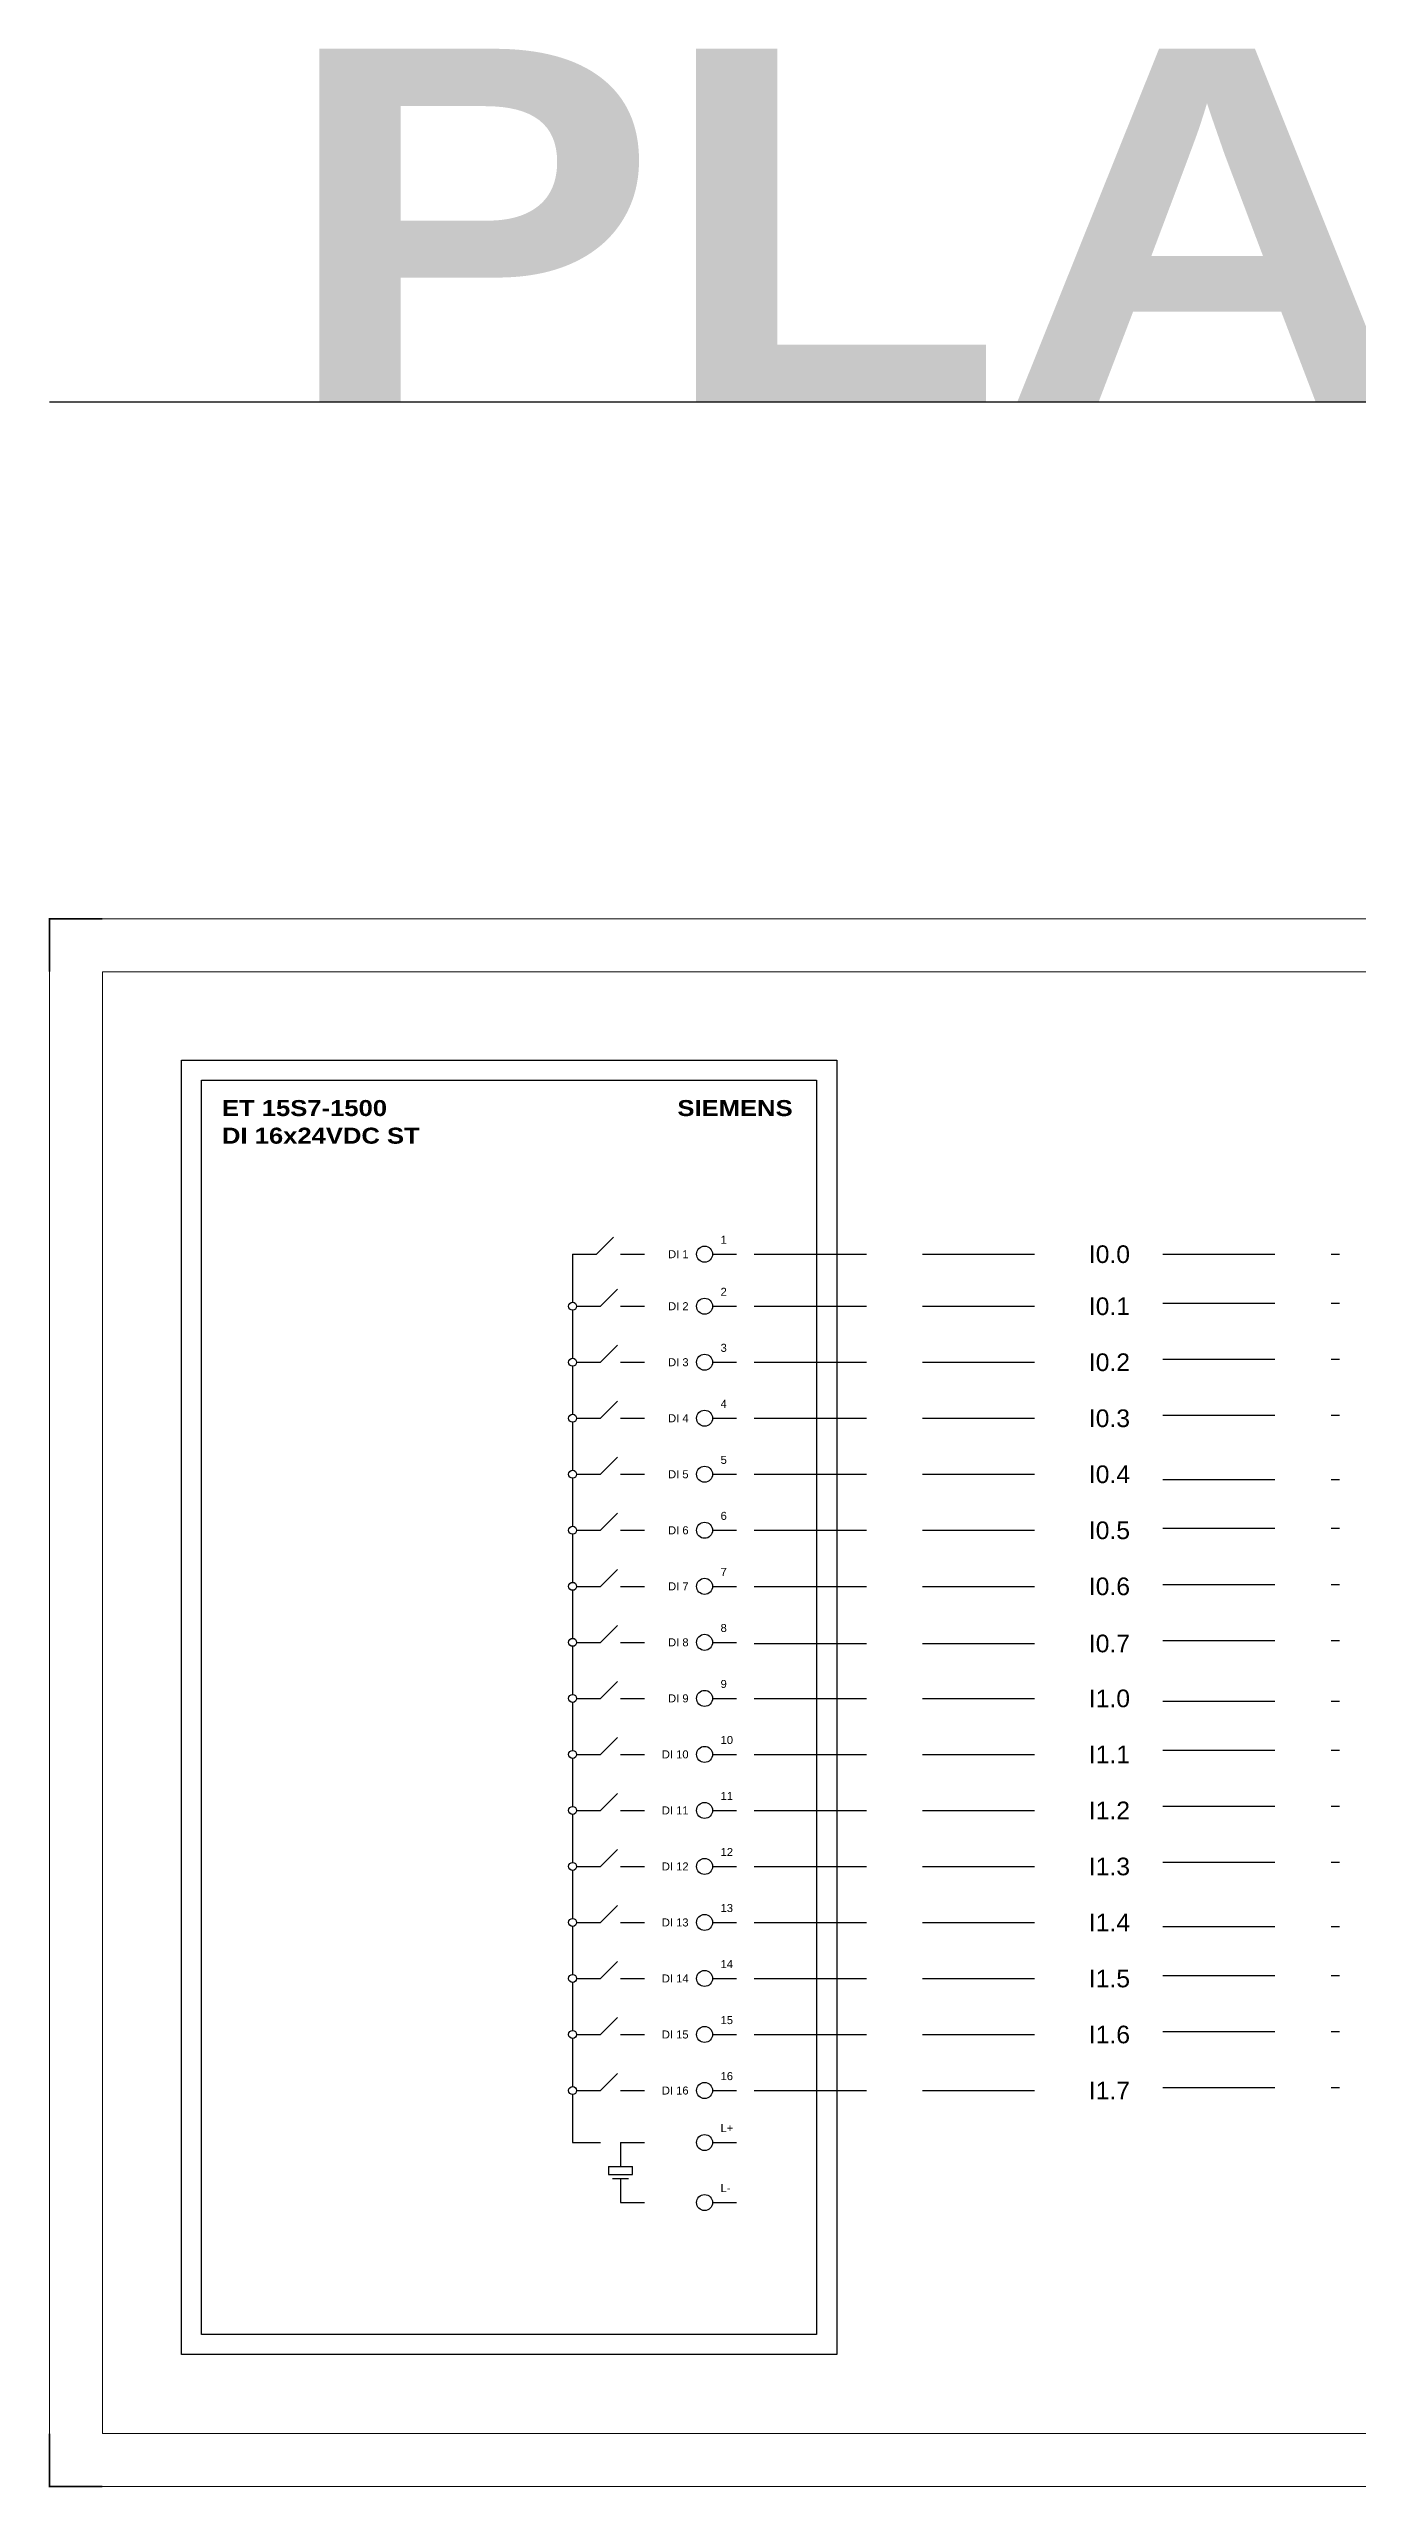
# Model space of a CAD drawing. Header units: centimetres. Extents: x -6233 to 67854, y 107 to 55669.
# Drawn here: x 38238 to 41943, y 48763 to 55669 of the extents above; entities that cross this region are included whole.
import ezdxf
from ezdxf.enums import TextEntityAlignment as Align

# ---------------------------------------------------------------- set-up
doc = ezdxf.new("R2010")
doc.units = ezdxf.units.CM
doc.header["$LTSCALE"] = 25.4
doc.linetypes.add('HIDDEN', pattern=[0.375, 0.25, -0.125])
for name, color, linetype in [('Etiket-Line-L', 7, 'Continuous'), ('EtIket-Line-S', 2, 'Continuous'), ('Etiket-Text-List1', 3, 'Continuous')]:
    doc.layers.add(name, color=color, linetype=linetype)
doc.styles.add('Bold', font='ariblk.ttf', dxfattribs={"height": 25.4})
doc.styles.add('DIM', font='romans', dxfattribs={"height": 6.096})
doc.styles.get("Standard").update_dxf_attribs({"font": 'arial.ttf', "height": 25.4})

# ---------------------------------------------------------------- blocks, each defined once
blk = doc.blocks.new('x5 Out Line')
at = {"const_width": 0.3}
for points in [[(9.65, 286.71), (0, 286.71), (0, 277.06)], [(405.45, 277.06), (405.45, 286.71), (395.8, 286.71)], [(0, 9.65), (0, 0), (9.65, 0)], [(405.45, 9.65), (405.45, 0), (395.8, 0)]]:
    blk.add_lwpolyline(points, dxfattribs=at)
at = {"lineweight": 15}
blk.add_lwpolyline([(395.8, 9.65), (395.8, 277.06), (9.65, 277.06), (9.65, 9.65)], close=True, dxfattribs=at)
at = {"layer": 'EtIket-Line-S', "lineweight": 9, "ltscale": 0.5}
blk.add_lwpolyline([(0, 0), (405.45, 0), (405.45, 286.71), (0, 286.71)], close=True, dxfattribs=at)

msp = doc.modelspace()

# ---------------------------------------------------------------- linework, layer by layer
at = {"ltscale": 500}
msp.add_line((38240.2, 54669.2), (45240.2, 54669.2), dxfattribs=at)
at = {"ltscale": 50}
for p, q in [((39789, 52255.3), (39837.1, 52303.3)), ((39721, 52255.3), (39789, 52255.3)), ((39721, 52255.3), (39721, 52119.3)), ((39857, 52255.3), (39925, 52255.3)), ((39800.4, 52107.9), (39848.4, 52156)), ((39721, 52096.6), (39721, 51960.6)), ((39732.4, 52107.9), (39800.4, 52107.9)), ((39857, 52107.9), (39925, 52107.9)), ((39721, 51937.9), (39721, 51801.9)), ((39732.4, 51949.3), (39800.4, 51949.3)), ((39800.4, 51949.3), (39848.4, 51997.4)), ((39857, 51949.3), (39925, 51949.3)), ((39800.4, 51790.6), (39848.4, 51838.7)), ((39721, 51779.3), (39721, 51643.3)), ((39732.4, 51790.6), (39800.4, 51790.6)), ((39857, 51790.6), (39925, 51790.6)), ((39800.4, 51632), (39848.4, 51680)), ((39721, 51620.6), (39721, 51484.6)), ((39732.4, 51632), (39800.4, 51632)), ((39857, 51632), (39925, 51632)), ((39800.4, 51473.3), (39848.4, 51521.4)), ((39721, 51462), (39721, 51326)), ((39732.4, 51473.3), (39800.4, 51473.3)), ((39857, 51473.3), (39925, 51473.3)), ((39732.4, 51314.6), (39800.4, 51314.6)), ((39800.4, 51314.6), (39848.4, 51362.7)), ((39857, 51314.6), (39925, 51314.6)), ((39721, 51303.3), (39721, 51167.3)), ((39800.4, 51156), (39848.4, 51204.1)), ((39721, 51144.6), (39721, 51008.7)), ((39732.4, 51156), (39800.4, 51156)), ((39857, 51156), (39925, 51156)), ((39800.4, 50997.3), (39848.4, 51045.4)), ((39721, 50986), (39721, 50850)), ((39732.4, 50997.3), (39800.4, 50997.3)), ((39857, 50997.3), (39925, 50997.3)), ((39732.4, 50838.7), (39800.4, 50838.7)), ((39800.4, 50838.7), (39848.4, 50886.7)), ((39857, 50838.7), (39925, 50838.7)), ((39721, 50827.3), (39721, 50691.3)), ((39800.4, 50680), (39848.4, 50728.1)), ((39721, 50668.7), (39721, 50532.7)), ((39732.4, 50680), (39800.4, 50680)), ((39857, 50680), (39925, 50680)), ((39800.4, 50521.3), (39848.4, 50569.4)), ((39721, 50510), (39721, 50374)), ((39732.4, 50521.3), (39800.4, 50521.3)), ((39857, 50521.3), (39925, 50521.3)), ((39721, 50351.4), (39721, 50215.4)), ((39732.4, 50362.7), (39800.4, 50362.7)), ((39800.4, 50362.7), (39848.4, 50410.8)), ((39857, 50362.7), (39925, 50362.7)), ((39800.4, 50204), (39848.4, 50252.1)), ((39721, 50192.7), (39721, 50056.7)), ((39732.4, 50204), (39800.4, 50204)), ((39857, 50204), (39925, 50204)), ((39800.4, 50045.4), (39848.4, 50093.5)), ((39721, 50034), (39721, 49898)), ((39732.4, 50045.4), (39800.4, 50045.4)), ((39857, 50045.4), (39925, 50045.4)), ((39800.4, 49886.7), (39848.4, 49934.8)), ((39721, 49875.4), (39721, 49739.4)), ((39732.4, 49886.7), (39800.4, 49886.7)), ((39857, 49886.7), (39925, 49886.7)), ((39721, 49739.4), (39800.4, 49739.4)), ((39857, 49739.4), (39925, 49739.4)), ((39857, 49739.4), (39857, 49671.4)), ((39823, 49671.4), (39891, 49671.4)), ((39823, 49671.4), (39823, 49649)), ((39891, 49649), (39891, 49671.4)), ((39823, 49649), (39891, 49649)), ((39834.3, 49637.4), (39879.7, 49637.4)), ((39857, 49637.4), (39857, 49569.4)), ((39857, 49569.4), (39925, 49569.4))]:
    msp.add_line(p, q, dxfattribs=at)
at = {"color": 6, "ltscale": 50}
for p, q in [((40117.4, 52255.3), (40185.4, 52255.3)), ((40117.4, 52107.9), (40185.4, 52107.9)), ((40117.4, 51949.3), (40185.4, 51949.3)), ((40117.4, 51790.6), (40185.4, 51790.6)), ((40117.4, 51632), (40185.4, 51632)), ((40117.4, 51473.3), (40185.4, 51473.3)), ((40117.4, 51314.6), (40185.4, 51314.6)), ((40117.4, 51156), (40185.4, 51156)), ((40117.4, 50997.3), (40185.4, 50997.3)), ((40117.4, 50838.7), (40185.4, 50838.7)), ((40117.4, 50680), (40185.4, 50680)), ((40117.4, 50521.3), (40185.4, 50521.3)), ((40117.4, 50362.7), (40185.4, 50362.7)), ((40117.4, 50204), (40185.4, 50204)), ((40117.4, 50045.4), (40185.4, 50045.4)), ((40117.4, 49886.7), (40185.4, 49886.7)), ((40117.4, 49739.4), (40185.4, 49739.4)), ((40117.4, 49569.4), (40185.4, 49569.4))]:
    msp.add_line(p, q, dxfattribs=at)
at = {"color": 146, "linetype": 'HIDDEN', "ltscale": 50, "true_color": 0x105689}
for p, q in [((40235.4, 52255.3), (41082.8, 52255.3)), ((41392.2, 52255.3), (41892.2, 52255.3)), ((40235.4, 52107.9), (41082.8, 52107.9)), ((41392.2, 52116.7), (41892.2, 52116.7)), ((40235.4, 51949.3), (41082.8, 51949.3)), ((41392.2, 51958), (41892.2, 51958)), ((41392.2, 51799.3), (41892.2, 51799.3)), ((40235.4, 51790.6), (41082.8, 51790.6)), ((40235.4, 51632), (41082.8, 51632)), ((41392.2, 51617.4), (41892.2, 51617.4)), ((40235.4, 51473.3), (41082.8, 51473.3)), ((41392.2, 51478.9), (41892.2, 51478.9)), ((40235.4, 51314.6), (41082.8, 51314.6)), ((41392.2, 51320.2), (41892.2, 51320.2)), ((40235.4, 51152.8), (41082.8, 51152.8)), ((41392.2, 51161.5), (41892.2, 51161.5)), ((40235.4, 50997.3), (41082.8, 50997.3)), ((41392.2, 50989.2), (41892.2, 50989.2)), ((40235.4, 50838.7), (41082.8, 50838.7)), ((41392.2, 50850.6), (41892.2, 50850.6)), ((41392.2, 50691.9), (41892.2, 50691.9)), ((40235.4, 50680), (41082.8, 50680)), ((40235.4, 50521.3), (41082.8, 50521.3)), ((41392.2, 50533.3), (41892.2, 50533.3)), ((40235.4, 50362.7), (41082.8, 50362.7)), ((41392.2, 50351.4), (41892.2, 50351.4)), ((41392.2, 50212.8), (41892.2, 50212.8)), ((40235.4, 50204), (41082.8, 50204)), ((40235.4, 50045.4), (41082.8, 50045.4)), ((41392.2, 50054.1), (41892.2, 50054.1)), ((40235.4, 49886.7), (41082.8, 49886.7)), ((41392.2, 49895.4), (41892.2, 49895.4))]:
    msp.add_line(p, q, dxfattribs=at)
at = {"ltscale": 50}
msp.add_lwpolyline([(38614, 52805.1), (40468.7, 52805.1), (40468.7, 49139.3), (38614, 49139.3)], close=True, dxfattribs=at)
at = {"color": 6, "ltscale": 50}
msp.add_lwpolyline([(38670.7, 52748.5), (40412, 52748.5), (40412, 49196), (38670.7, 49196)], close=True, dxfattribs=at)
at = {"color": 6, "ltscale": 500}
for centre in [(40094.7, 52255.3), (40094.7, 52107.9), (40094.7, 51949.3), (40094.7, 51790.6), (40094.7, 51632), (40094.7, 51473.3), (40094.7, 51314.6), (40094.7, 51156), (40094.7, 50997.3), (40094.7, 50838.7), (40094.7, 50680), (40094.7, 50521.3), (40094.7, 50362.7), (40094.7, 50204), (40094.7, 50045.4), (40094.7, 49886.7), (40094.7, 49739.4), (40094.7, 49569.4)]:
    msp.add_circle(centre, 22.7, dxfattribs=at)
at = {"ltscale": 500}
for centre in [(39721, 52107.9), (39721, 51949.3), (39721, 51790.6), (39721, 51632), (39721, 51473.3), (39721, 51314.6), (39721, 51156), (39721, 50997.3), (39721, 50838.7), (39721, 50680), (39721, 50521.3), (39721, 50362.7), (39721, 50204), (39721, 50045.4), (39721, 49886.7)]:
    msp.add_circle(centre, 11.3, dxfattribs=at)

# ---------------------------------------------------------------- block references
at = {"layer": 'Etiket-Line-L', "lineweight": 0}
ref = msp.add_blockref('x5 Out Line', (38240.2, 48765.5), dxfattribs=dict(at, xscale=15.48351216233742, yscale=15.48351216233742, zscale=15.48351216233742))
ref.add_attrib('FILE_NAME', '-', (43370.3, 48873.4), dxfattribs={"layer": 'Etiket-Text-List1', "lineweight": 13, "height": 21.7, "style": 'DIM', "width": 0.7})

# ---------------------------------------------------------------- texts
at = {"ltscale": 500, "style": 'Bold'}
msp.add_text('PLAN 1', height=1000, dxfattribs=at).set_placement((41740.2, 54669.2), align=Align.CENTER)
for s, p in [('ET 15S7-1500', (38728.2, 52691.8)), ('DI 16x24VDC ST', (38728.2, 52613.6))]:
    msp.add_text(s, height=45.331, dxfattribs=at).set_placement(p, align=Align.TOP_LEFT)
msp.add_text('SIEMENS', height=45.33, dxfattribs=at).set_placement((40344, 52691.8), align=Align.TOP_RIGHT)
at = {"ltscale": 500}
for s, height, p in [('1', 22.7, (40140, 52277.9)), ('2', 22.7, (40140, 52130.6)), ('3', 22.7, (40140, 51971.9)), ('4', 22.7, (40140, 51813.3)), ('5', 22.7, (40140, 51654.6)), ('6', 22.7, (40140, 51496)), ('7', 22.7, (40140, 51337.3)), ('8', 22.7, (40140, 51178.6)), ('9', 22.7, (40140, 51020)), ('10', 22.67, (40140, 50861.3)), ('11', 22.67, (40140, 50702.7)), ('12', 22.67, (40140, 50544)), ('13', 22.67, (40140, 50385.4)), ('14', 22.67, (40140, 50226.7)), ('15', 22.67, (40140, 50068)), ('16', 22.67, (40140, 49909.4)), ('L+', 22.67, (40140, 49762.1)), ('L-', 22.67, (40140, 49592.1))]:
    msp.add_text(s, height=height, dxfattribs=at).set_placement(p, align=Align.BOTTOM_LEFT)
for s, p in [('I0.0', (41182.8, 52255.3)), ('I0.1', (41182.8, 52107.9)), ('I0.2', (41182.8, 51949.3)), ('I0.3', (41182.8, 51790.6)), ('I0.4', (41182.8, 51632)), ('I0.5', (41182.8, 51473.3)), ('I0.6', (41182.8, 51314.6)), ('I0.7', (41182.8, 51152.8)), ('I1.0', (41182.8, 50997.3)), ('I1.1', (41182.8, 50838.7)), ('I1.2', (41182.8, 50680)), ('I1.3', (41182.8, 50521.3)), ('I1.4', (41182.8, 50362.7)), ('I1.5', (41182.8, 50204)), ('I1.6', (41182.8, 50045.4)), ('I1.7', (41182.8, 49886.7))]:
    msp.add_text(s, height=50, dxfattribs=at).set_placement(p, align=Align.MIDDLE_LEFT)
for s, p in [('DI 1', (40049.4, 52255.3)), ('DI 2', (40049.4, 52107.9)), ('DI 3', (40049.4, 51949.3)), ('DI 4', (40049.4, 51790.6)), ('DI 5', (40049.4, 51632)), ('DI 6', (40049.4, 51473.3)), ('DI 7', (40049.4, 51314.6)), ('DI 8', (40049.4, 51156)), ('DI 9', (40049.4, 50997.3)), ('DI 10', (40049.4, 50838.7)), ('DI 11', (40049.4, 50680)), ('DI 12', (40049.4, 50521.3)), ('DI 13', (40049.4, 50362.7)), ('DI 14', (40049.4, 50204)), ('DI 15', (40049.4, 50045.4)), ('DI 16', (40049.4, 49886.7))]:
    msp.add_text(s, height=22.67, dxfattribs=at).set_placement(p, align=Align.MIDDLE_RIGHT)

doc.saveas('drawing.dxf')
